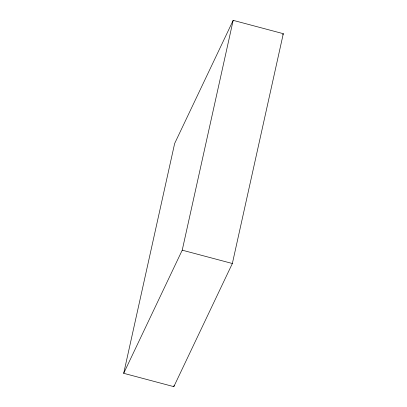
<?xml version="1.0" encoding="UTF-8"?>
<svg xmlns="http://www.w3.org/2000/svg" width="407" height="407" viewBox="0 0 407 407"><rect width="100%" height="100%" fill="white"/><g stroke="black" fill="none" stroke-linecap="round" stroke-linejoin="round"><path stroke-width="0.61" d="M123.697 373.311L174.644 143.493L233.175 20.35L283.303 33.689L232.356 263.507L173.825 386.65L123.697 373.311L182.224 250.173L233.175 20.35M173.825 386.65L174.099 385.409M282.758 34.834L283.303 33.689M182.224 250.173L232.356 263.507"/></g></svg>
